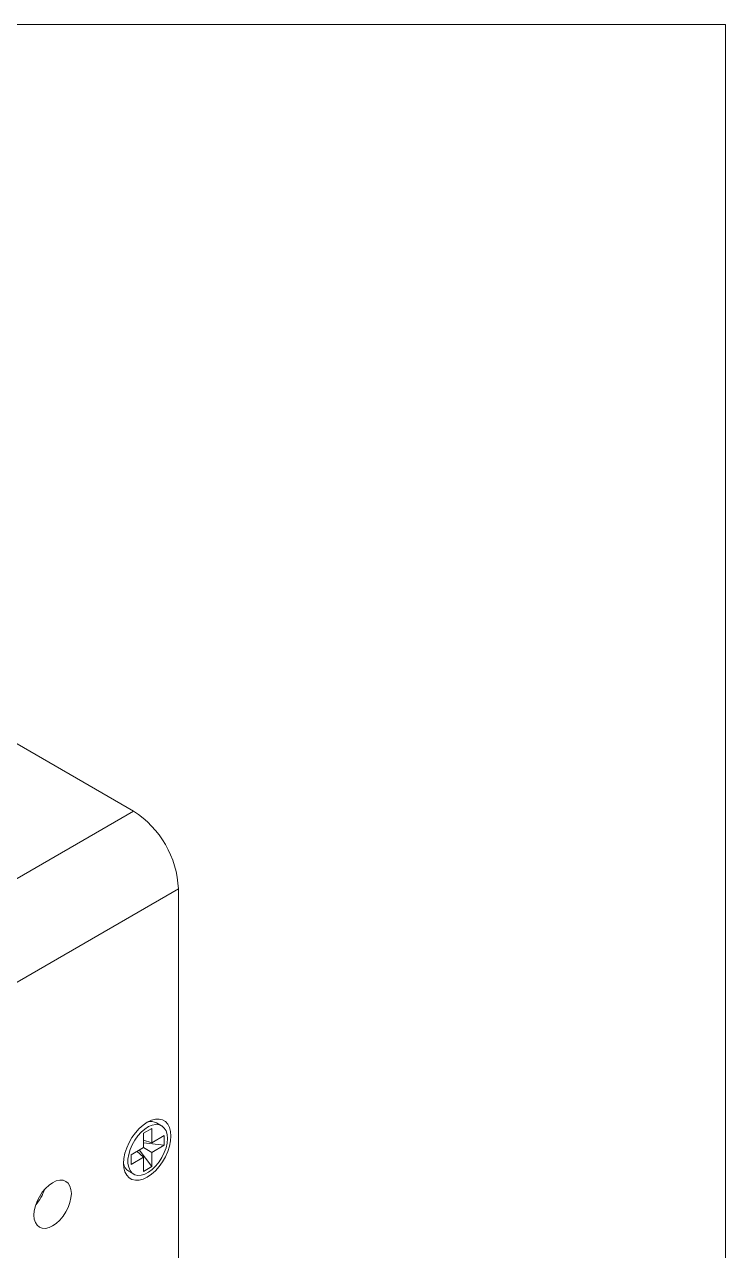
# Model space of a CAD drawing. Header units: inches. Extents: x 0.1 to 10.9, y 0 to 8.5.
# Drawn here: x 9.702 to 10.944, y 6.278 to 8.451 of the extents above; entities that cross this region are included whole.
import ezdxf

# ---------------------------------------------------------------- set-up
doc = ezdxf.new("R2010")
doc.units = ezdxf.units.IN
doc.header["$MEASUREMENT"] = 0

msp = doc.modelspace()

# ---------------------------------------------------------------- linework, layer by layer
at = {"color": 7, "linetype": 'Continuous', "lineweight": 0}
for p, q in [((0.0622, 8.4506), (10.9445, 8.4506)), ((10.9445, 0.0356), (10.9445, 8.4506)), ((9.8954, 7.0565), (8.6898, 7.7525)), ((9.0115, 6.5462), (9.8954, 7.0565)), ((9.0911, 6.4084), (9.975, 6.9187)), ((9.975, 6.143), (9.975, 6.9187)), ((9.9453, 6.499), (9.9364, 6.5041)), ((9.9131, 6.4857), (9.928, 6.4943)), ((9.9131, 6.4604), (9.9131, 6.4857)), ((9.928, 6.4943), (9.928, 6.469)), ((9.928, 6.469), (9.9499, 6.4816)), ((9.9499, 6.4816), (9.9499, 6.4645)), ((9.8912, 6.4477), (9.9131, 6.4604)), ((9.9016, 6.4537), (9.9131, 6.4433)), ((9.928, 6.4265), (9.9058, 6.4562)), ((9.9131, 6.4737), (9.928, 6.469)), ((9.9499, 6.4645), (9.9131, 6.4689)), ((9.928, 6.4518), (9.9131, 6.4604)), ((9.9499, 6.4645), (9.928, 6.4518)), ((9.8912, 6.4306), (9.8912, 6.4477)), ((9.9131, 6.4433), (9.8912, 6.4306)), ((9.9131, 6.4179), (9.9131, 6.4433)), ((9.928, 6.4518), (9.928, 6.4265)), ((9.8869, 6.4184), (9.8958, 6.4132)), ((9.928, 6.4265), (9.9131, 6.4179))]:
    msp.add_line(p, q, dxfattribs=at)
at = {"color": 7, "linetype": 'Continuous', "lineweight": 0, "flags": 128}
for points in [[(9.9619, 6.4808), (9.9612, 6.4889), (9.9593, 6.496), (9.9562, 6.5019), (9.952, 6.5064), (9.9469, 6.5094), (9.9408, 6.5108), (9.9342, 6.5105), (9.9271, 6.5086), (9.9198, 6.5051), (9.9125, 6.5002), (9.9054, 6.4939), (9.8988, 6.4865), (9.8928, 6.4782), (9.8876, 6.4692), (9.8834, 6.4598), (9.8803, 6.4503), (9.8784, 6.4411), (9.8777, 6.4323), (9.8784, 6.4242), (9.8803, 6.4171), (9.8834, 6.4112), (9.8876, 6.4067), (9.8928, 6.4037), (9.8988, 6.4023), (9.9054, 6.4026), (9.9125, 6.4045), (9.9198, 6.408), (9.9271, 6.4129), (9.9342, 6.4192), (9.9408, 6.4266), (9.9469, 6.4349), (9.952, 6.4439), (9.9562, 6.4533), (9.9593, 6.4628), (9.9612, 6.472), (9.9619, 6.4808)], [(9.9556, 6.4763), (9.9549, 6.4836), (9.9531, 6.4899), (9.95, 6.495), (9.9459, 6.4986), (9.9409, 6.5008), (9.9351, 6.5013), (9.9288, 6.5002), (9.9222, 6.4974), (9.9156, 6.4932), (9.9091, 6.4877), (9.9031, 6.481), (9.8976, 6.4734), (9.893, 6.4652), (9.8895, 6.4567), (9.887, 6.4481), (9.8857, 6.4398), (9.8857, 6.4322), (9.887, 6.4253), (9.8895, 6.4196), (9.893, 6.4152), (9.8976, 6.4123), (9.9031, 6.411), (9.9091, 6.4113), (9.9156, 6.4132), (9.9222, 6.4167), (9.9288, 6.4216), (9.9351, 6.4277), (9.9409, 6.4349), (9.9459, 6.4428), (9.95, 6.4513), (9.9531, 6.4599), (9.9549, 6.4683), (9.9556, 6.4763)], [(9.7191, 6.3407), (9.7197, 6.3485), (9.7216, 6.3568), (9.7247, 6.3652), (9.7288, 6.3733), (9.7338, 6.381), (9.7395, 6.3878), (9.7458, 6.3936), (9.7522, 6.3981), (9.7587, 6.4011), (9.7649, 6.4025), (9.7706, 6.4023), (9.7757, 6.4004), (9.7798, 6.397), (9.7828, 6.3921), (9.7847, 6.386), (9.7854, 6.3789), (9.7847, 6.3711), (9.7828, 6.3628), (9.7798, 6.3544), (9.7757, 6.3463), (9.7706, 6.3386), (9.7649, 6.3318), (9.7587, 6.326), (9.7522, 6.3215), (9.7458, 6.3185), (9.7395, 6.3171), (9.7338, 6.3173), (9.7288, 6.3192), (9.7247, 6.3226), (9.7216, 6.3275), (9.7197, 6.3336), (9.7191, 6.3407)]]:
    msp.add_lwpolyline(points, dxfattribs=at)
at = {"color": 7, "linetype": 'Continuous', "lineweight": 0}
for centre, radius, start, end in [((9.8023, 6.9108), 0.1729, 2.6055, 57.3945), ((9.9269, 6.4859), 0.0205, 62.2403, 108.8201), ((9.8983, 6.4361), 0.021, 191.7807, 237.17), ((9.6628, 6.4114), 0.0793, 318.6309, 341.3745)]:
    msp.add_arc(centre, radius, start, end, dxfattribs=at)

doc.saveas('drawing.dxf')
